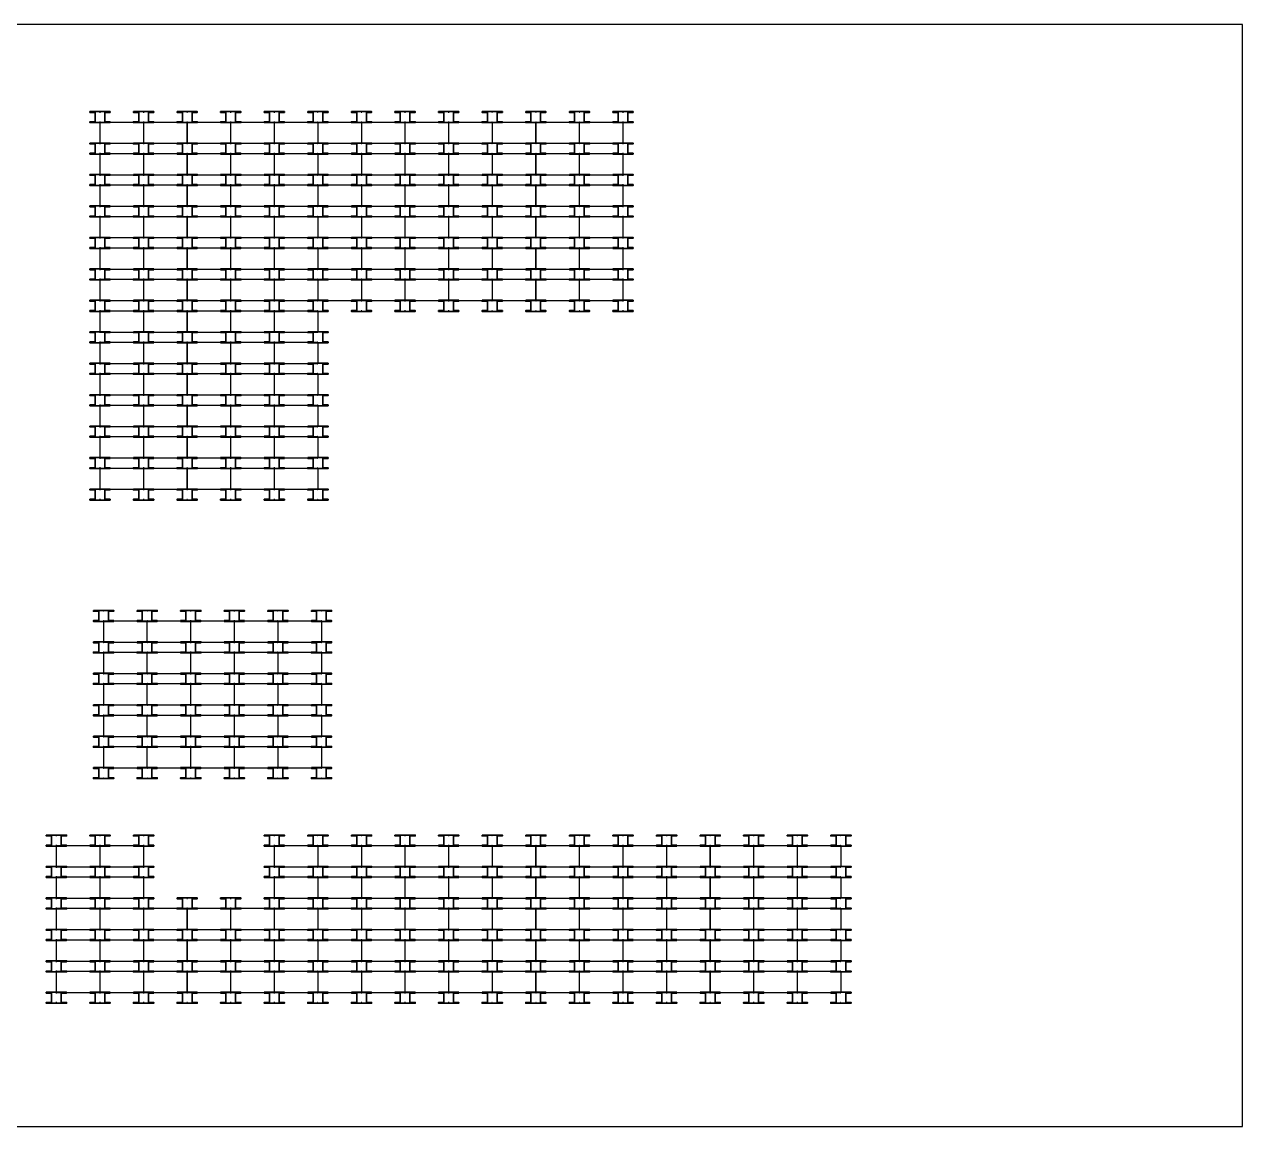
# Model space of a CAD drawing. Header units: inches. Extents: x 4487 to 8387, y 819 to 2897.
# Drawn here: x 6221 to 8387, y 819 to 2779 of the extents above; entities that cross this region are included whole.
import ezdxf

# ---------------------------------------------------------------- set-up
doc = ezdxf.new("R2010")
doc.units = ezdxf.units.IN
doc.header["$LTSCALE"] = 50
doc.header["$MEASUREMENT"] = 0
doc.layers.add('E-PANELS', color=140, linetype='Continuous', lineweight=30)
doc.layers.add('E3-ECOFEET', color=254, linetype='Continuous', lineweight=35)
doc.layers.add('IFI PERIMETER', color=231, linetype='FENCE')
doc.styles.get("Standard").update_dxf_attribs({"font": 'arial.ttf'})
doc.linetypes.add('FENCE', pattern='A,0.5,-0.1,["X",Standard,S=0.1,R=0,X=-0.035,Y=-0.05],-0.1', length=0.7)

# ---------------------------------------------------------------- blocks, each defined once
blk = doc.blocks.new('JA 320W 10DEG')
at = {"layer": 'E-PANELS'}
blk.add_lwpolyline([(0, 0), (77.01, 0), (77.01, -38.44), (0, -38.44)], close=True, dxfattribs=at)
blk = doc.blocks.new('*U1')
at = {"layer": 'E3-ECOFEET', "color": 5}
for points in [[(0, 0), (0, -1.5), (9.4, -1.5), (9.4, -18.1), (0, -18.1), (0, -19.6), (36, -19.6), (36, -18.1), (26.6, -18.1), (26.6, -1.5), (36, -1.5), (36, 0), (0, 0)], [(8.8, -8.1), (8.9, -8.1)]]:
    blk.add_lwpolyline(points, dxfattribs=at)
at = {"layer": 'E3-ECOFEET'}
for points in [[(17.2, -1), (17.7, -1), (17.7, -0.5)], [(17.2, -18.5), (17.7, -18.5), (17.7, -19)], [(18.2, -0.5), (18.2, -1), (18.7, -1)], [(18.2, -19), (18.2, -18.5), (18.7, -18.5)]]:
    blk.add_lwpolyline(points, dxfattribs=at)

msp = doc.modelspace()

# ---------------------------------------------------------------- linework, layer by layer
at = {"layer": 'IFI PERIMETER'}
msp.add_lwpolyline([(8387.3, 2779.4), (4487.1, 2779.4), (4487.1, 819.1), (8387.3, 819.1)], close=True, dxfattribs=at)

# ---------------------------------------------------------------- block references
at = {"layer": 'E-PANELS'}
for p in [(6355.5, 2605.7), (6433, 2605.7), (6510.5, 2605.7), (6588, 2605.7), (6665.5, 2605.7), (6743, 2605.7), (6820.6, 2605.7), (6898.1, 2605.7), (6975.6, 2605.7), (7053.1, 2605.7), (7130.6, 2605.7), (7208.1, 2605.7), (6355.5, 2549.8), (6433, 2549.8), (6510.5, 2549.8), (6588, 2549.8), (6665.5, 2549.8), (6743, 2549.8), (6820.6, 2549.8), (6898.1, 2549.8), (6975.6, 2549.8), (7053.1, 2549.8), (7130.6, 2549.8), (7208.1, 2549.8), (6355.5, 2493.8), (6433, 2493.8), (6510.5, 2493.8), (6588, 2493.8), (6665.5, 2493.8), (6743, 2493.8), (6820.6, 2493.8), (6898.1, 2493.8), (6975.6, 2493.8), (7053.1, 2493.8), (7130.6, 2493.8), (7208.1, 2493.8), (6355.5, 2437.9), (6433, 2437.9), (6510.5, 2437.9), (6588, 2437.9), (6665.5, 2437.9), (6743, 2437.9), (6820.6, 2437.9), (6898.1, 2437.9), (6975.6, 2437.9), (7053.1, 2437.9), (7130.6, 2437.9), (7208.1, 2437.9), (6355.5, 2382), (6433, 2382), (6510.5, 2382), (6588, 2382), (6665.5, 2382), (6743, 2382), (6820.6, 2382), (6898.1, 2382), (6975.6, 2382), (7053.1, 2382), (7130.6, 2382), (7208.1, 2382), (6355.5, 2326), (6433, 2326), (6510.5, 2326), (6588, 2326), (6665.5, 2326), (6743, 2326), (6820.6, 2326), (6898.1, 2326), (6975.6, 2326), (7053.1, 2326), (7130.6, 2326), (7208.1, 2326), (6355.5, 2270.1), (6433, 2270.1), (6510.5, 2270.1), (6588, 2270.1), (6665.5, 2270.1), (6355.5, 2214.2), (6433, 2214.2), (6510.5, 2214.2), (6588, 2214.2), (6665.5, 2214.2), (6355.5, 2158.2), (6433, 2158.2), (6510.5, 2158.2), (6588, 2158.2), (6665.5, 2158.2), (6355.5, 2102.3), (6433, 2102.3), (6510.5, 2102.3), (6588, 2102.3), (6665.5, 2102.3), (6355.5, 2046.4), (6433, 2046.4), (6510.5, 2046.4), (6588, 2046.4), (6665.5, 2046.4), (6355.5, 1990.4), (6433, 1990.4), (6510.5, 1990.4), (6588, 1990.4), (6665.5, 1990.4), (6361.8, 1718.7), (6439.4, 1718.7), (6516.9, 1718.7), (6594.4, 1718.7), (6671.9, 1718.7), (6361.8, 1662.8), (6439.4, 1662.8), (6516.9, 1662.8), (6594.4, 1662.8), (6671.9, 1662.8), (6361.8, 1606.9), (6439.4, 1606.9), (6516.9, 1606.9), (6594.4, 1606.9), (6671.9, 1606.9), (6361.8, 1550.9), (6439.4, 1550.9), (6516.9, 1550.9), (6594.4, 1550.9), (6671.9, 1550.9), (6361.8, 1495), (6439.4, 1495), (6516.9, 1495), (6594.4, 1495), (6671.9, 1495), (6278, 1319.2), (6355.5, 1319.2), (6665.5, 1319.2), (6743, 1319.2), (6820.6, 1319.2), (6898.1, 1319.2), (6975.6, 1319.2), (7053.1, 1319.2), (7130.6, 1319.2), (7208.1, 1319.2), (7285.6, 1319.2), (7363.1, 1319.2), (7440.6, 1319.2), (7518.1, 1319.2), (7595.7, 1319.2), (6278, 1263.3), (6355.5, 1263.3), (6665.5, 1263.3), (6743, 1263.3), (6820.6, 1263.3), (6898.1, 1263.3), (6975.6, 1263.3), (7053.1, 1263.3), (7130.6, 1263.3), (7208.1, 1263.3), (7285.6, 1263.3), (7363.1, 1263.3), (7440.6, 1263.3), (7518.1, 1263.3), (7595.7, 1263.3), (6278, 1207.4), (6355.5, 1207.4), (6433, 1207.4), (6510.5, 1207.4), (6588, 1207.4), (6665.5, 1207.4), (6743, 1207.4), (6820.6, 1207.4), (6898.1, 1207.4), (6975.6, 1207.4), (7053.1, 1207.4), (7130.6, 1207.4), (7208.1, 1207.4), (7285.6, 1207.4), (7363.1, 1207.4), (7440.6, 1207.4), (7518.1, 1207.4), (7595.7, 1207.4), (6278, 1151.4), (6355.5, 1151.4), (6433, 1151.4), (6510.5, 1151.4), (6588, 1151.4), (6665.5, 1151.4), (6743, 1151.4), (6820.6, 1151.4), (6898.1, 1151.4), (6975.6, 1151.4), (7053.1, 1151.4), (7130.6, 1151.4), (7208.1, 1151.4), (7285.6, 1151.4), (7363.1, 1151.4), (7440.6, 1151.4), (7518.1, 1151.4), (7595.7, 1151.4), (6278, 1095.5), (6355.5, 1095.5), (6433, 1095.5), (6510.5, 1095.5), (6588, 1095.5), (6665.5, 1095.5), (6743, 1095.5), (6820.6, 1095.5), (6898.1, 1095.5), (6975.6, 1095.5), (7053.1, 1095.5), (7130.6, 1095.5), (7208.1, 1095.5), (7285.6, 1095.5), (7363.1, 1095.5), (7440.6, 1095.5), (7518.1, 1095.5), (7595.7, 1095.5)]:
    msp.add_blockref('JA 320W 10DEG', p, dxfattribs=at)
at = {"layer": 'E3-ECOFEET'}
for p in [(6337.2, 2624.2), (6414.8, 2624.2), (6492.3, 2624.2), (6569.8, 2624.2), (6647.3, 2624.2), (6724.8, 2624.2), (6802.3, 2624.2), (6879.8, 2624.2), (6957.3, 2624.2), (7034.8, 2624.2), (7112.3, 2624.2), (7189.9, 2624.2), (7267.4, 2624.2), (6337.2, 2568.3), (6414.8, 2568.3), (6492.3, 2568.3), (6569.8, 2568.3), (6647.3, 2568.3), (6724.8, 2568.3), (6802.3, 2568.3), (6879.8, 2568.3), (6957.3, 2568.3), (7034.8, 2568.3), (7112.3, 2568.3), (7189.9, 2568.3), (7267.4, 2568.3), (6337.2, 2512.4), (6414.8, 2512.4), (6492.3, 2512.4), (6569.8, 2512.4), (6647.3, 2512.4), (6724.8, 2512.4), (6802.3, 2512.4), (6879.8, 2512.4), (6957.3, 2512.4), (7034.8, 2512.4), (7112.3, 2512.4), (7189.9, 2512.4), (7267.4, 2512.4), (6337.2, 2456.4), (6414.8, 2456.4), (6492.3, 2456.4), (6569.8, 2456.4), (6647.3, 2456.4), (6724.8, 2456.4), (6802.3, 2456.4), (6879.8, 2456.4), (6957.3, 2456.4), (7034.8, 2456.4), (7112.3, 2456.4), (7189.9, 2456.4), (7267.4, 2456.4), (6337.2, 2400.5), (6414.8, 2400.5), (6492.3, 2400.5), (6569.8, 2400.5), (6647.3, 2400.5), (6724.8, 2400.5), (6802.3, 2400.5), (6879.8, 2400.5), (6957.3, 2400.5), (7034.8, 2400.5), (7112.3, 2400.5), (7189.9, 2400.5), (7267.4, 2400.5), (6337.2, 2344.6), (6414.8, 2344.6), (6492.3, 2344.6), (6569.8, 2344.6), (6647.3, 2344.6), (6724.8, 2344.6), (6802.3, 2344.6), (6879.8, 2344.6), (6957.3, 2344.6), (7034.8, 2344.6), (7112.3, 2344.6), (7189.9, 2344.6), (7267.4, 2344.6), (6337.2, 2288.6), (6414.8, 2288.6), (6492.3, 2288.6), (6569.8, 2288.6), (6647.3, 2288.6), (6724.8, 2288.6), (6802.3, 2288.6), (6879.8, 2288.6), (6957.3, 2288.6), (7034.8, 2288.6), (7112.3, 2288.6), (7189.9, 2288.6), (7267.4, 2288.6), (6337.2, 2232.7), (6414.8, 2232.7), (6492.3, 2232.7), (6569.8, 2232.7), (6647.3, 2232.7), (6724.8, 2232.7), (6337.2, 2176.8), (6414.8, 2176.8), (6492.3, 2176.8), (6569.8, 2176.8), (6647.3, 2176.8), (6724.8, 2176.8), (6337.2, 2120.8), (6414.8, 2120.8), (6492.3, 2120.8), (6569.8, 2120.8), (6647.3, 2120.8), (6724.8, 2120.8), (6337.2, 2064.9), (6414.8, 2064.9), (6492.3, 2064.9), (6569.8, 2064.9), (6647.3, 2064.9), (6724.8, 2064.9), (6337.2, 2009), (6414.8, 2009), (6492.3, 2009), (6569.8, 2009), (6647.3, 2009), (6724.8, 2009), (6337.2, 1953), (6414.8, 1953), (6492.3, 1953), (6569.8, 1953), (6647.3, 1953), (6724.8, 1953), (6343.6, 1737.2), (6421.1, 1737.2), (6498.6, 1737.2), (6576.1, 1737.2), (6653.6, 1737.2), (6731.1, 1737.2), (6343.6, 1681.3), (6421.1, 1681.3), (6498.6, 1681.3), (6576.1, 1681.3), (6653.6, 1681.3), (6731.1, 1681.3), (6343.6, 1625.4), (6421.1, 1625.4), (6498.6, 1625.4), (6576.1, 1625.4), (6653.6, 1625.4), (6731.1, 1625.4), (6343.6, 1569.4), (6421.1, 1569.4), (6498.6, 1569.4), (6576.1, 1569.4), (6653.6, 1569.4), (6731.1, 1569.4), (6343.6, 1513.5), (6421.1, 1513.5), (6498.6, 1513.5), (6576.1, 1513.5), (6653.6, 1513.5), (6731.1, 1513.5), (6343.6, 1457.6), (6421.1, 1457.6), (6498.6, 1457.6), (6576.1, 1457.6), (6653.6, 1457.6), (6731.1, 1457.6), (6259.7, 1337.7), (6337.2, 1337.7), (6414.8, 1337.7), (6647.3, 1337.7), (6724.8, 1337.7), (6802.3, 1337.7), (6879.8, 1337.7), (6957.3, 1337.7), (7034.8, 1337.7), (7112.3, 1337.7), (7189.9, 1337.7), (7267.4, 1337.7), (7344.9, 1337.7), (7422.4, 1337.7), (7499.9, 1337.7), (7577.4, 1337.7), (7654.9, 1337.7), (6259.7, 1281.8), (6337.2, 1281.8), (6414.8, 1281.8), (6647.3, 1281.8), (6724.8, 1281.8), (6802.3, 1281.8), (6879.8, 1281.8), (6957.3, 1281.8), (7034.8, 1281.8), (7112.3, 1281.8), (7189.9, 1281.8), (7267.4, 1281.8), (7344.9, 1281.8), (7422.4, 1281.8), (7499.9, 1281.8), (7577.4, 1281.8), (7654.9, 1281.8), (6259.7, 1225.9), (6337.2, 1225.9), (6414.8, 1225.9), (6492.3, 1225.9), (6569.8, 1225.9), (6647.3, 1225.9), (6724.8, 1225.9), (6802.3, 1225.9), (6879.8, 1225.9), (6957.3, 1225.9), (7034.8, 1225.9), (7112.3, 1225.9), (7189.9, 1225.9), (7267.4, 1225.9), (7344.9, 1225.9), (7422.4, 1225.9), (7499.9, 1225.9), (7577.4, 1225.9), (7654.9, 1225.9), (6259.7, 1169.9), (6337.2, 1169.9), (6414.8, 1169.9), (6492.3, 1169.9), (6569.8, 1169.9), (6647.3, 1169.9), (6724.8, 1169.9), (6802.3, 1169.9), (6879.8, 1169.9), (6957.3, 1169.9), (7034.8, 1169.9), (7112.3, 1169.9), (7189.9, 1169.9), (7267.4, 1169.9), (7344.9, 1169.9), (7422.4, 1169.9), (7499.9, 1169.9), (7577.4, 1169.9), (7654.9, 1169.9), (6259.7, 1114), (6337.2, 1114), (6414.8, 1114), (6492.3, 1114), (6569.8, 1114), (6647.3, 1114), (6724.8, 1114), (6802.3, 1114), (6879.8, 1114), (6957.3, 1114), (7034.8, 1114), (7112.3, 1114), (7189.9, 1114), (7267.4, 1114), (7344.9, 1114), (7422.4, 1114), (7499.9, 1114), (7577.4, 1114), (7654.9, 1114), (6259.7, 1058.1), (6337.2, 1058.1), (6414.8, 1058.1), (6492.3, 1058.1), (6569.8, 1058.1), (6647.3, 1058.1), (6724.8, 1058.1), (6802.3, 1058.1), (6879.8, 1058.1), (6957.3, 1058.1), (7034.8, 1058.1), (7112.3, 1058.1), (7189.9, 1058.1), (7267.4, 1058.1), (7344.9, 1058.1), (7422.4, 1058.1), (7499.9, 1058.1), (7577.4, 1058.1), (7654.9, 1058.1)]:
    msp.add_blockref('*U1', p, dxfattribs=at)

doc.saveas('drawing.dxf')
